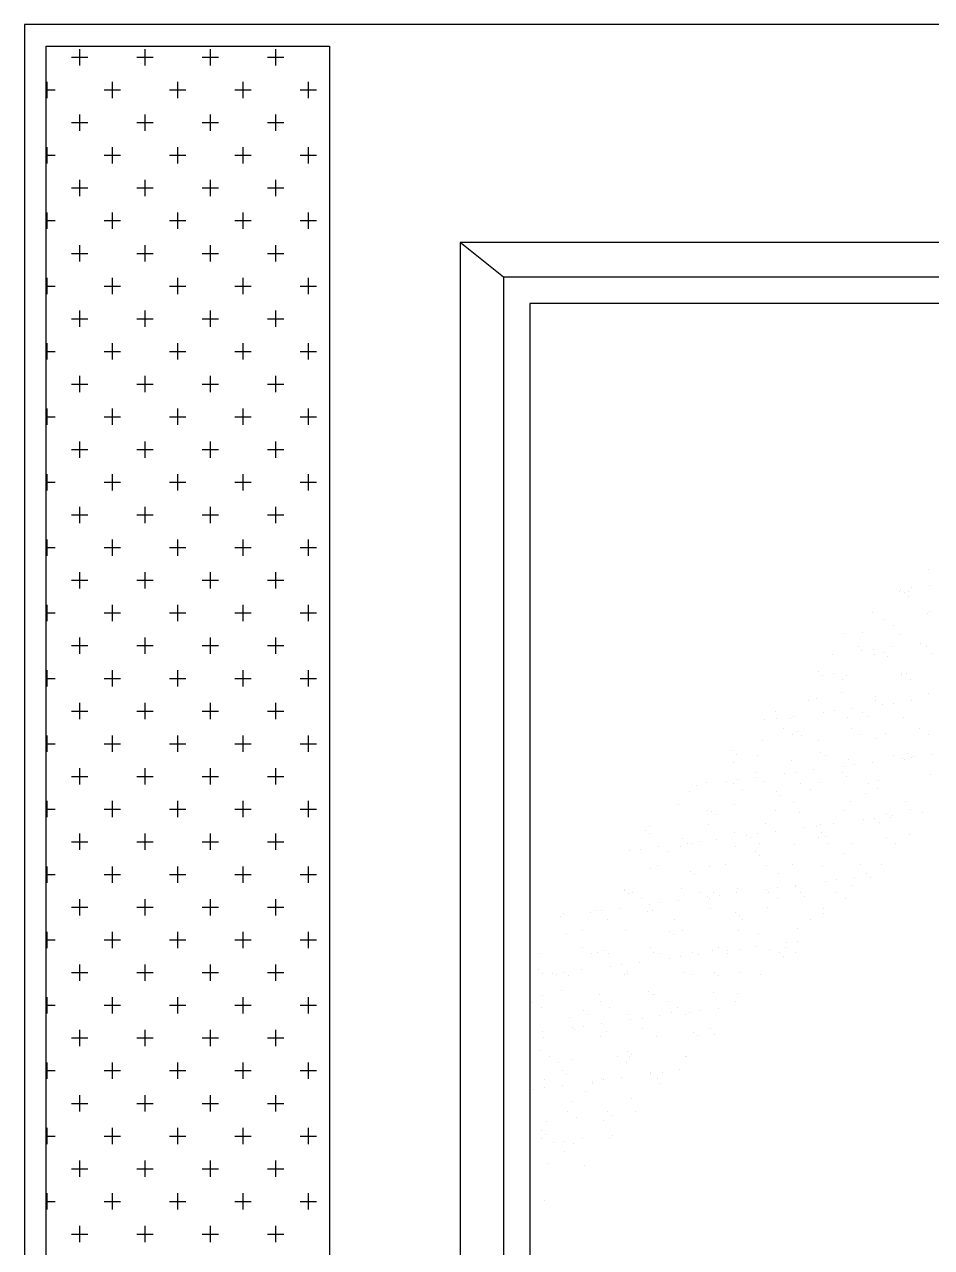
# Model space of a CAD drawing. Header units: inches. Extents: x 11.8 to 54.3, y 10.8 to 35.6.
# Drawn here: x 37.7767 to 37.985, y 29.2787 to 29.5593 of the extents above; entities that cross this region are included whole.
import ezdxf

# ---------------------------------------------------------------- set-up
doc = ezdxf.new("R2010")
doc.units = ezdxf.units.IN
doc.header["$MEASUREMENT"] = 0
doc.layers.add('02', color=2, linetype='Continuous')

msp = doc.modelspace()

# ---------------------------------------------------------------- linework, layer by layer
at = {"layer": '02'}
for p, q in [((37.7767, 29.55934), (37.7767, 29.01434)), ((38.6717, 29.55934), (37.7767, 29.55934)), ((37.7817, 29.03134), (37.7817, 29.55434)), ((37.7817, 29.55434), (37.8467, 29.55434)), ((37.78754, 29.55183), (37.79129, 29.55183)), ((37.78941, 29.54995), (37.78941, 29.5537)), ((37.80254, 29.55183), (37.80629, 29.55183)), ((37.80441, 29.54995), (37.80441, 29.5537)), ((37.81754, 29.55183), (37.82129, 29.55183)), ((37.81941, 29.54995), (37.81941, 29.5537)), ((37.83254, 29.55183), (37.83629, 29.55183)), ((37.83441, 29.54995), (37.83441, 29.5537)), ((37.8467, 29.55434), (37.8467, 29.03134)), ((37.78191, 29.54245), (37.78191, 29.5462)), ((37.79691, 29.54245), (37.79691, 29.5462)), ((37.81191, 29.54245), (37.81191, 29.5462)), ((37.82691, 29.54245), (37.82691, 29.5462)), ((37.84191, 29.54245), (37.84191, 29.5462)), ((37.7817, 29.54433), (37.78379, 29.54433)), ((37.79504, 29.54433), (37.79879, 29.54433)), ((37.81004, 29.54433), (37.81379, 29.54433)), ((37.82504, 29.54433), (37.82879, 29.54433)), ((37.84004, 29.54433), (37.84379, 29.54433)), ((37.78941, 29.53495), (37.78941, 29.5387)), ((37.80441, 29.53495), (37.80441, 29.5387)), ((37.81941, 29.53495), (37.81941, 29.5387)), ((37.83441, 29.53495), (37.83441, 29.5387)), ((37.78754, 29.53683), (37.79129, 29.53683)), ((37.80254, 29.53683), (37.80629, 29.53683)), ((37.81754, 29.53683), (37.82129, 29.53683)), ((37.83254, 29.53683), (37.83629, 29.53683)), ((37.7817, 29.52933), (37.78379, 29.52933)), ((37.78191, 29.52745), (37.78191, 29.5312)), ((37.79504, 29.52933), (37.79879, 29.52933)), ((37.79691, 29.52745), (37.79691, 29.5312)), ((37.81004, 29.52933), (37.81379, 29.52933)), ((37.81191, 29.52745), (37.81191, 29.5312)), ((37.82504, 29.52933), (37.82879, 29.52933)), ((37.82691, 29.52745), (37.82691, 29.5312)), ((37.84004, 29.52933), (37.84379, 29.52933)), ((37.84191, 29.52745), (37.84191, 29.5312)), ((37.78941, 29.51995), (37.78941, 29.5237)), ((37.80441, 29.51995), (37.80441, 29.5237)), ((37.81941, 29.51995), (37.81941, 29.5237)), ((37.83441, 29.51995), (37.83441, 29.5237)), ((37.78754, 29.52183), (37.79129, 29.52183)), ((37.80254, 29.52183), (37.80629, 29.52183)), ((37.81754, 29.52183), (37.82129, 29.52183)), ((37.83254, 29.52183), (37.83629, 29.52183)), ((37.78191, 29.51245), (37.78191, 29.5162)), ((37.79691, 29.51245), (37.79691, 29.5162)), ((37.81191, 29.51245), (37.81191, 29.5162)), ((37.82691, 29.51245), (37.82691, 29.5162)), ((37.84191, 29.51245), (37.84191, 29.5162)), ((37.7817, 29.51433), (37.78379, 29.51433)), ((37.79504, 29.51433), (37.79879, 29.51433)), ((37.81004, 29.51433), (37.81379, 29.51433)), ((37.82504, 29.51433), (37.82879, 29.51433)), ((37.84004, 29.51433), (37.84379, 29.51433)), ((37.78754, 29.50683), (37.79129, 29.50683)), ((37.78941, 29.50495), (37.78941, 29.5087)), ((37.80254, 29.50683), (37.80629, 29.50683)), ((37.80441, 29.50495), (37.80441, 29.5087)), ((37.81754, 29.50683), (37.82129, 29.50683)), ((37.81941, 29.50495), (37.81941, 29.5087)), ((37.83254, 29.50683), (37.83629, 29.50683)), ((37.83441, 29.50495), (37.83441, 29.5087)), ((37.8767, 29.50934), (37.8767, 29.02634)), ((38.5727, 29.50934), (37.8767, 29.50934)), ((37.8867, 29.50134), (37.8767, 29.50934)), ((37.78191, 29.49745), (37.78191, 29.5012)), ((37.79691, 29.49745), (37.79691, 29.5012)), ((37.81191, 29.49745), (37.81191, 29.5012)), ((37.82691, 29.49745), (37.82691, 29.5012)), ((37.84191, 29.49745), (37.84191, 29.5012)), ((37.8867, 29.50134), (37.8867, 29.10634)), ((38.5627, 29.50134), (37.8867, 29.50134)), ((37.7817, 29.49933), (37.78379, 29.49933)), ((37.79504, 29.49933), (37.79879, 29.49933)), ((37.81004, 29.49933), (37.81379, 29.49933)), ((37.82504, 29.49933), (37.82879, 29.49933)), ((37.84004, 29.49933), (37.84379, 29.49933)), ((37.78941, 29.48995), (37.78941, 29.4937)), ((37.80441, 29.48995), (37.80441, 29.4937)), ((37.81941, 29.48995), (37.81941, 29.4937)), ((37.83441, 29.48995), (37.83441, 29.4937)), ((37.8927, 29.49534), (37.8927, 29.11234)), ((38.5567, 29.49534), (37.8927, 29.49534)), ((37.78754, 29.49183), (37.79129, 29.49183)), ((37.80254, 29.49183), (37.80629, 29.49183)), ((37.81754, 29.49183), (37.82129, 29.49183)), ((37.83254, 29.49183), (37.83629, 29.49183)), ((37.7817, 29.48433), (37.78379, 29.48433)), ((37.78191, 29.48245), (37.78191, 29.4862)), ((37.79504, 29.48433), (37.79879, 29.48433)), ((37.79691, 29.48245), (37.79691, 29.4862)), ((37.81004, 29.48433), (37.81379, 29.48433)), ((37.81191, 29.48245), (37.81191, 29.4862)), ((37.82504, 29.48433), (37.82879, 29.48433)), ((37.82691, 29.48245), (37.82691, 29.4862)), ((37.84004, 29.48433), (37.84379, 29.48433)), ((37.84191, 29.48245), (37.84191, 29.4862)), ((37.78941, 29.47495), (37.78941, 29.4787)), ((37.80441, 29.47495), (37.80441, 29.4787)), ((37.81941, 29.47495), (37.81941, 29.4787)), ((37.83441, 29.47495), (37.83441, 29.4787)), ((37.78754, 29.47683), (37.79129, 29.47683)), ((37.80254, 29.47683), (37.80629, 29.47683)), ((37.81754, 29.47683), (37.82129, 29.47683)), ((37.83254, 29.47683), (37.83629, 29.47683)), ((37.78191, 29.46745), (37.78191, 29.4712)), ((37.79691, 29.46745), (37.79691, 29.4712)), ((37.81191, 29.46745), (37.81191, 29.4712)), ((37.82691, 29.46745), (37.82691, 29.4712)), ((37.84191, 29.46745), (37.84191, 29.4712)), ((37.7817, 29.46933), (37.78379, 29.46933)), ((37.79504, 29.46933), (37.79879, 29.46933)), ((37.81004, 29.46933), (37.81379, 29.46933)), ((37.82504, 29.46933), (37.82879, 29.46933)), ((37.84004, 29.46933), (37.84379, 29.46933)), ((37.78941, 29.45995), (37.78941, 29.4637)), ((37.80441, 29.45995), (37.80441, 29.4637)), ((37.81941, 29.45995), (37.81941, 29.4637)), ((37.83441, 29.45995), (37.83441, 29.4637)), ((37.78754, 29.46183), (37.79129, 29.46183)), ((37.80254, 29.46183), (37.80629, 29.46183)), ((37.81754, 29.46183), (37.82129, 29.46183)), ((37.83254, 29.46183), (37.83629, 29.46183)), ((37.7817, 29.45433), (37.78379, 29.45433)), ((37.78191, 29.45245), (37.78191, 29.4562)), ((37.79504, 29.45433), (37.79879, 29.45433)), ((37.79691, 29.45245), (37.79691, 29.4562)), ((37.81004, 29.45433), (37.81379, 29.45433)), ((37.81191, 29.45245), (37.81191, 29.4562)), ((37.82504, 29.45433), (37.82879, 29.45433)), ((37.82691, 29.45245), (37.82691, 29.4562)), ((37.84004, 29.45433), (37.84379, 29.45433)), ((37.84191, 29.45245), (37.84191, 29.4562)), ((37.78941, 29.44495), (37.78941, 29.4487)), ((37.80441, 29.44495), (37.80441, 29.4487)), ((37.81941, 29.44495), (37.81941, 29.4487)), ((37.83441, 29.44495), (37.83441, 29.4487)), ((37.78754, 29.44683), (37.79129, 29.44683)), ((37.80254, 29.44683), (37.80629, 29.44683)), ((37.81754, 29.44683), (37.82129, 29.44683)), ((37.83254, 29.44683), (37.83629, 29.44683)), ((37.78191, 29.43745), (37.78191, 29.4412)), ((37.79691, 29.43745), (37.79691, 29.4412)), ((37.81191, 29.43745), (37.81191, 29.4412)), ((37.82691, 29.43745), (37.82691, 29.4412)), ((37.84191, 29.43745), (37.84191, 29.4412)), ((37.7817, 29.43933), (37.78379, 29.43933)), ((37.79504, 29.43933), (37.79879, 29.43933)), ((37.81004, 29.43933), (37.81379, 29.43933)), ((37.82504, 29.43933), (37.82879, 29.43933)), ((37.84004, 29.43933), (37.84379, 29.43933)), ((37.98424, 29.43431), (37.98424, 29.43431)), ((37.78754, 29.43183), (37.79129, 29.43183)), ((37.78941, 29.42995), (37.78941, 29.4337)), ((37.80254, 29.43183), (37.80629, 29.43183)), ((37.80441, 29.42995), (37.80441, 29.4337)), ((37.81754, 29.43183), (37.82129, 29.43183)), ((37.81941, 29.42995), (37.81941, 29.4337)), ((37.83254, 29.43183), (37.83629, 29.43183)), ((37.83441, 29.42995), (37.83441, 29.4337)), ((37.9775, 29.42914), (37.9775, 29.42914)), ((37.97783, 29.42977), (37.97783, 29.42977)), ((37.97879, 29.42901), (37.97879, 29.42901)), ((37.97966, 29.42924), (37.97966, 29.42924)), ((37.98044, 29.43011), (37.98044, 29.43011)), ((37.9845, 29.43065), (37.9845, 29.43065)), ((37.78191, 29.42245), (37.78191, 29.4262)), ((37.79691, 29.42245), (37.79691, 29.4262)), ((37.81191, 29.42245), (37.81191, 29.4262)), ((37.82691, 29.42245), (37.82691, 29.4262)), ((37.84191, 29.42245), (37.84191, 29.4262)), ((37.97971, 29.42816), (37.97971, 29.42816)), ((37.7817, 29.42433), (37.78379, 29.42433)), ((37.79504, 29.42433), (37.79879, 29.42433)), ((37.81004, 29.42433), (37.81379, 29.42433)), ((37.82504, 29.42433), (37.82879, 29.42433)), ((37.84004, 29.42433), (37.84379, 29.42433)), ((37.97147, 29.42451), (37.97147, 29.42451)), ((37.974, 29.42289), (37.974, 29.42289)), ((37.98406, 29.42418), (37.98406, 29.42418)), ((37.98456, 29.42468), (37.98456, 29.42468)), ((37.96903, 29.41979), (37.96903, 29.41979)), ((37.97611, 29.42155), (37.97611, 29.42155)), ((37.78941, 29.41495), (37.78941, 29.4187)), ((37.80441, 29.41495), (37.80441, 29.4187)), ((37.81941, 29.41495), (37.81941, 29.4187)), ((37.83441, 29.41495), (37.83441, 29.4187)), ((37.96503, 29.41957), (37.96503, 29.41957)), ((37.97782, 29.4195), (37.97782, 29.4195)), ((37.98244, 29.41743), (37.98244, 29.41743)), ((37.78754, 29.41683), (37.79129, 29.41683)), ((37.80254, 29.41683), (37.80629, 29.41683)), ((37.81754, 29.41683), (37.82129, 29.41683)), ((37.83254, 29.41683), (37.83629, 29.41683)), ((37.96219, 29.41476), (37.96219, 29.41476)), ((37.96813, 29.41669), (37.96813, 29.41669)), ((37.96898, 29.41566), (37.96898, 29.41566)), ((37.97159, 29.416), (37.97159, 29.416)), ((37.97179, 29.41488), (37.97179, 29.41488)), ((37.97401, 29.41523), (37.97401, 29.41523)), ((37.97493, 29.41438), (37.97493, 29.41438)), ((37.97565, 29.41654), (37.97565, 29.41654)), ((37.9837, 29.41671), (37.9837, 29.41671)), ((37.98487, 29.41504), (37.98487, 29.41504)), ((37.7817, 29.40933), (37.78379, 29.40933)), ((37.78191, 29.40745), (37.78191, 29.4112)), ((37.79504, 29.40933), (37.79879, 29.40933)), ((37.79691, 29.40745), (37.79691, 29.4112)), ((37.81004, 29.40933), (37.81379, 29.40933)), ((37.81191, 29.40745), (37.81191, 29.4112)), ((37.82504, 29.40933), (37.82879, 29.40933)), ((37.82691, 29.40745), (37.82691, 29.4112)), ((37.84004, 29.40933), (37.84379, 29.40933)), ((37.84191, 29.40745), (37.84191, 29.4112)), ((37.95898, 29.41084), (37.95898, 29.41084)), ((37.9599, 29.41), (37.9599, 29.41)), ((37.96247, 29.41035), (37.96247, 29.41035)), ((37.96458, 29.409), (37.96458, 29.409)), ((37.96534, 29.40993), (37.96534, 29.40993)), ((37.97804, 29.41037), (37.97804, 29.41037)), ((37.97813, 29.40987), (37.97813, 29.40987)), ((37.97928, 29.4104), (37.97928, 29.4104)), ((37.98015, 29.40903), (37.98015, 29.40903)), ((37.96425, 29.40601), (37.96425, 29.40601)), ((37.98426, 29.40584), (37.98426, 29.40584)), ((37.78941, 29.39995), (37.78941, 29.4037)), ((37.80441, 29.39995), (37.80441, 29.4037)), ((37.81941, 29.39995), (37.81941, 29.4037)), ((37.83441, 29.39995), (37.83441, 29.4037)), ((37.9566, 29.40414), (37.9566, 29.40414)), ((37.9586, 29.40476), (37.9586, 29.40476)), ((37.9721, 29.40524), (37.9721, 29.40524)), ((37.97217, 29.40417), (37.97217, 29.40417)), ((37.97359, 29.40332), (37.97359, 29.40332)), ((37.9762, 29.40366), (37.9762, 29.40366)), ((37.98026, 29.4042), (37.98026, 29.4042)), ((37.78754, 29.40183), (37.79129, 29.40183)), ((37.80254, 29.40183), (37.80629, 29.40183)), ((37.81754, 29.40183), (37.82129, 29.40183)), ((37.83254, 29.40183), (37.83629, 29.40183)), ((37.94922, 29.40162), (37.94922, 29.40162)), ((37.95334, 29.40065), (37.95334, 29.40065)), ((37.96014, 29.40155), (37.96014, 29.40155)), ((37.96274, 29.40189), (37.96274, 29.40189)), ((37.96566, 29.4003), (37.96566, 29.4003)), ((37.9668, 29.40243), (37.9668, 29.40243)), ((37.96922, 29.40145), (37.96922, 29.40145)), ((37.97015, 29.40061), (37.97015, 29.40061)), ((37.97845, 29.40024), (37.97845, 29.40024)), ((37.94668, 29.39978), (37.94668, 29.39978)), ((37.94928, 29.40012), (37.94928, 29.40012)), ((37.95093, 29.3978), (37.95093, 29.3978)), ((37.95257, 29.40013), (37.95257, 29.40013)), ((37.9665, 29.39782), (37.9665, 29.39782)), ((37.98208, 29.39785), (37.98208, 29.39785)), ((37.78191, 29.39245), (37.78191, 29.3962)), ((37.79691, 29.39245), (37.79691, 29.3962)), ((37.81191, 29.39245), (37.81191, 29.3962)), ((37.82691, 29.39245), (37.82691, 29.3962)), ((37.84191, 29.39245), (37.84191, 29.3962)), ((37.94612, 29.39518), (37.94612, 29.39518)), ((37.95304, 29.39645), (37.95304, 29.39645)), ((37.95419, 29.39706), (37.95419, 29.39706)), ((37.95512, 29.39622), (37.95512, 29.39622)), ((37.95891, 29.39512), (37.95891, 29.39512)), ((37.96861, 29.39648), (37.96861, 29.39648)), ((37.97242, 29.39561), (37.97242, 29.39561)), ((37.9745, 29.39662), (37.9745, 29.39662)), ((37.98418, 29.39651), (37.98418, 29.39651)), ((37.7817, 29.39433), (37.78379, 29.39433)), ((37.79504, 29.39433), (37.79879, 29.39433)), ((37.81004, 29.39433), (37.81379, 29.39433)), ((37.82504, 29.39433), (37.82879, 29.39433)), ((37.84004, 29.39433), (37.84379, 29.39433)), ((37.93916, 29.39267), (37.93916, 29.39267)), ((37.94008, 29.39183), (37.94008, 29.39183)), ((37.95947, 29.39223), (37.95947, 29.39223)), ((37.97947, 29.39206), (37.97947, 29.39206)), ((37.98487, 29.39186), (37.98487, 29.39186)), ((37.93938, 29.39001), (37.93938, 29.39001)), ((37.94506, 29.39159), (37.94506, 29.39159)), ((37.95288, 29.3905), (37.95288, 29.3905)), ((37.96063, 29.39162), (37.96063, 29.39162)), ((37.96475, 29.38921), (37.96475, 29.38921)), ((37.96597, 29.39066), (37.96597, 29.39066)), ((37.96735, 29.38955), (37.96735, 29.38955)), ((37.97141, 29.39009), (37.97141, 29.39009)), ((37.9762, 29.39165), (37.9762, 29.39165)), ((37.9782, 29.39098), (37.9782, 29.39098)), ((37.97876, 29.3906), (37.97876, 29.3906)), ((37.98039, 29.39122), (37.98039, 29.39122)), ((37.98081, 29.39132), (37.98081, 29.39132)), ((37.78754, 29.38683), (37.79129, 29.38683)), ((37.78941, 29.38495), (37.78941, 29.3887)), ((37.80254, 29.38683), (37.80629, 29.38683)), ((37.80441, 29.38495), (37.80441, 29.3887)), ((37.81754, 29.38683), (37.82129, 29.38683)), ((37.81941, 29.38495), (37.81941, 29.3887)), ((37.83254, 29.38683), (37.83629, 29.38683)), ((37.83441, 29.38495), (37.83441, 29.3887)), ((37.94443, 29.38784), (37.94443, 29.38784)), ((37.94449, 29.38654), (37.94449, 29.38654)), ((37.95129, 29.38744), (37.95129, 29.38744)), ((37.95389, 29.38778), (37.95389, 29.38778)), ((37.95795, 29.38831), (37.95795, 29.38831)), ((37.96444, 29.38767), (37.96444, 29.38767)), ((37.96536, 29.38683), (37.96536, 29.38683)), ((37.98474, 29.38723), (37.98474, 29.38723)), ((37.9294, 29.38345), (37.9294, 29.38345)), ((37.93104, 29.38477), (37.93104, 29.38477)), ((37.93335, 29.38538), (37.93335, 29.38538)), ((37.93783, 29.38567), (37.93783, 29.38567)), ((37.9394, 29.38525), (37.9394, 29.38525)), ((37.94043, 29.38601), (37.94043, 29.38601)), ((37.94151, 29.3839), (37.94151, 29.3839)), ((37.94644, 29.38555), (37.94644, 29.38555)), ((37.95497, 29.38528), (37.95497, 29.38528)), ((37.95708, 29.38393), (37.95708, 29.38393)), ((37.95923, 29.38549), (37.95923, 29.38549)), ((37.97054, 29.3853), (37.97054, 29.3853)), ((37.97265, 29.38396), (37.97265, 29.38396)), ((37.97273, 29.38598), (37.97273, 29.38598)), ((37.78191, 29.37745), (37.78191, 29.3812)), ((37.79691, 29.37745), (37.79691, 29.3812)), ((37.81191, 29.37745), (37.81191, 29.3812)), ((37.82691, 29.37745), (37.82691, 29.3812)), ((37.84191, 29.37745), (37.84191, 29.3812)), ((37.94941, 29.38328), (37.94941, 29.38328)), ((37.95033, 29.38244), (37.95033, 29.38244)), ((37.9532, 29.38086), (37.9532, 29.38086)), ((37.96629, 29.38103), (37.96629, 29.38103)), ((37.96971, 29.38284), (37.96971, 29.38284)), ((37.97908, 29.38097), (37.97908, 29.38097)), ((37.7817, 29.37933), (37.78379, 29.37933)), ((37.79504, 29.37933), (37.79879, 29.37933)), ((37.81004, 29.37933), (37.81379, 29.37933)), ((37.82504, 29.37933), (37.82879, 29.37933)), ((37.84004, 29.37933), (37.84379, 29.37933)), ((37.9269, 29.38044), (37.9269, 29.38044)), ((37.93353, 29.37904), (37.93353, 29.37904)), ((37.93438, 29.37889), (37.93438, 29.37889)), ((37.9353, 29.37805), (37.9353, 29.37805)), ((37.93969, 29.38038), (37.93969, 29.38038)), ((37.9491, 29.37907), (37.9491, 29.37907)), ((37.95468, 29.37845), (37.95468, 29.37845)), ((37.96467, 29.3791), (37.96467, 29.3791)), ((37.97469, 29.37828), (37.97469, 29.37828)), ((37.97602, 29.37775), (37.97602, 29.37775)), ((37.98024, 29.37913), (37.98024, 29.37913)), ((37.98281, 29.37864), (37.98281, 29.37864)), ((37.92016, 29.37526), (37.92016, 29.37526)), ((37.93366, 29.37575), (37.93366, 29.37575)), ((37.94675, 29.37592), (37.94675, 29.37592)), ((37.9559, 29.3751), (37.9559, 29.3751)), ((37.9585, 29.37544), (37.9585, 29.37544)), ((37.95954, 29.37585), (37.95954, 29.37585)), ((37.96256, 29.37598), (37.96256, 29.37598)), ((37.96936, 29.37687), (37.96936, 29.37687)), ((37.97196, 29.37721), (37.97196, 29.37721)), ((37.97305, 29.37634), (37.97305, 29.37634)), ((37.97561, 29.37744), (37.97561, 29.37744)), ((37.78941, 29.36995), (37.78941, 29.3737)), ((37.80441, 29.36995), (37.80441, 29.3737)), ((37.81941, 29.36995), (37.81941, 29.3737)), ((37.83441, 29.36995), (37.83441, 29.3737)), ((37.91935, 29.37451), (37.91935, 29.37451)), ((37.92027, 29.37366), (37.92027, 29.37366)), ((37.92787, 29.3727), (37.92787, 29.3727)), ((37.93565, 29.37243), (37.93565, 29.37243)), ((37.93965, 29.37406), (37.93965, 29.37406)), ((37.94244, 29.37333), (37.94244, 29.37333)), ((37.94344, 29.37273), (37.94344, 29.37273)), ((37.94504, 29.37367), (37.94504, 29.37367)), ((37.9491, 29.3742), (37.9491, 29.3742)), ((37.95901, 29.37276), (37.95901, 29.37276)), ((37.95966, 29.37389), (37.95966, 29.37389)), ((37.96058, 29.37305), (37.96058, 29.37305)), ((37.97458, 29.37278), (37.97458, 29.37278)), ((37.97996, 29.37345), (37.97996, 29.37345)), ((37.78754, 29.37183), (37.79129, 29.37183)), ((37.80254, 29.37183), (37.80629, 29.37183)), ((37.81754, 29.37183), (37.82129, 29.37183)), ((37.83254, 29.37183), (37.83629, 29.37183)), ((37.91552, 29.36978), (37.91552, 29.36978)), ((37.91812, 29.37013), (37.91812, 29.37013)), ((37.92219, 29.37066), (37.92219, 29.37066)), ((37.92462, 29.36968), (37.92462, 29.36968)), ((37.92722, 29.3708), (37.92722, 29.3708)), ((37.92898, 29.37155), (37.92898, 29.37155)), ((37.92998, 29.37136), (37.92998, 29.37136)), ((37.93158, 29.3719), (37.93158, 29.3719)), ((37.94001, 29.37074), (37.94001, 29.37074)), ((37.94463, 29.3695), (37.94463, 29.3695)), ((37.94555, 29.37138), (37.94555, 29.37138)), ((37.95351, 29.37123), (37.95351, 29.37123)), ((37.96112, 29.37141), (37.96112, 29.37141)), ((37.9666, 29.3714), (37.9666, 29.3714)), ((37.97669, 29.37144), (37.97669, 29.37144)), ((37.922, 29.36649), (37.922, 29.36649)), ((37.93757, 29.36652), (37.93757, 29.36652)), ((37.94555, 29.36866), (37.94555, 29.36866)), ((37.95314, 29.36655), (37.95314, 29.36655)), ((37.96493, 29.36906), (37.96493, 29.36906)), ((37.96871, 29.36658), (37.96871, 29.36658)), ((37.97336, 29.36671), (37.97336, 29.36671)), ((37.7817, 29.36433), (37.78379, 29.36433)), ((37.78191, 29.36245), (37.78191, 29.3662)), ((37.79504, 29.36433), (37.79879, 29.36433)), ((37.79691, 29.36245), (37.79691, 29.3662)), ((37.81004, 29.36433), (37.81379, 29.36433)), ((37.81191, 29.36245), (37.81191, 29.3662)), ((37.82504, 29.36433), (37.82879, 29.36433)), ((37.82691, 29.36245), (37.82691, 29.3662)), ((37.84004, 29.36433), (37.84379, 29.36433)), ((37.84191, 29.36245), (37.84191, 29.3662)), ((37.92047, 29.36563), (37.92047, 29.36563)), ((37.9296, 29.36512), (37.9296, 29.36512)), ((37.93052, 29.36427), (37.93052, 29.36427)), ((37.93398, 29.36612), (37.93398, 29.36612)), ((37.94707, 29.36628), (37.94707, 29.36628)), ((37.9499, 29.36467), (37.9499, 29.36467)), ((37.95986, 29.36622), (37.95986, 29.36622)), ((37.96991, 29.3645), (37.96991, 29.3645)), ((37.91444, 29.361), (37.91444, 29.361)), ((37.92753, 29.36117), (37.92753, 29.36117)), ((37.94032, 29.36111), (37.94032, 29.36111)), ((37.94705, 29.36099), (37.94705, 29.36099)), ((37.94965, 29.36133), (37.94965, 29.36133)), ((37.95371, 29.36187), (37.95371, 29.36187)), ((37.95383, 29.36159), (37.95383, 29.36159)), ((37.96051, 29.36276), (37.96051, 29.36276)), ((37.96311, 29.3631), (37.96311, 29.3631)), ((37.96692, 29.36176), (37.96692, 29.36176)), ((37.96717, 29.36364), (37.96717, 29.36364)), ((37.97083, 29.36366), (37.97083, 29.36366)), ((37.78941, 29.35495), (37.78941, 29.3587)), ((37.80441, 29.35495), (37.80441, 29.3587)), ((37.81941, 29.35495), (37.81941, 29.3587)), ((37.83441, 29.35495), (37.83441, 29.3587)), ((37.91457, 29.36073), (37.91457, 29.36073)), ((37.91549, 29.35988), (37.91549, 29.35988)), ((37.91634, 29.36015), (37.91634, 29.36015)), ((37.91844, 29.35881), (37.91844, 29.35881)), ((37.9268, 29.35832), (37.9268, 29.35832)), ((37.93191, 29.36018), (37.93191, 29.36018)), ((37.93359, 29.35922), (37.93359, 29.35922)), ((37.93402, 29.35883), (37.93402, 29.35883)), ((37.93487, 29.36028), (37.93487, 29.36028)), ((37.93619, 29.35956), (37.93619, 29.35956)), ((37.94026, 29.36009), (37.94026, 29.36009)), ((37.94748, 29.36021), (37.94748, 29.36021)), ((37.94959, 29.35886), (37.94959, 29.35886)), ((37.95488, 29.36011), (37.95488, 29.36011)), ((37.9558, 29.35927), (37.9558, 29.35927)), ((37.96305, 29.36023), (37.96305, 29.36023)), ((37.96516, 29.35889), (37.96516, 29.35889)), ((37.78754, 29.35683), (37.79129, 29.35683)), ((37.80254, 29.35683), (37.80629, 29.35683)), ((37.81754, 29.35683), (37.82129, 29.35683)), ((37.83254, 29.35683), (37.83629, 29.35683)), ((37.90046, 29.35549), (37.90046, 29.35549)), ((37.90667, 29.35567), (37.90667, 29.35567)), ((37.908, 29.35606), (37.908, 29.35606)), ((37.90927, 29.35601), (37.90927, 29.35601)), ((37.91334, 29.35655), (37.91334, 29.35655)), ((37.91984, 29.3559), (37.91984, 29.3559)), ((37.92013, 29.35744), (37.92013, 29.35744)), ((37.92079, 29.35599), (37.92079, 29.35599)), ((37.92273, 29.35779), (37.92273, 29.35779)), ((37.93429, 29.35648), (37.93429, 29.35648)), ((37.93985, 29.35572), (37.93985, 29.35572)), ((37.94738, 29.35665), (37.94738, 29.35665)), ((37.96015, 29.35528), (37.96015, 29.35528)), ((37.96017, 29.35659), (37.96017, 29.35659)), ((37.89988, 29.35478), (37.89988, 29.35478)), ((37.91046, 29.35394), (37.91046, 29.35394)), ((37.92604, 29.35397), (37.92604, 29.35397)), ((37.94077, 29.35488), (37.94077, 29.35488)), ((37.94161, 29.354), (37.94161, 29.354)), ((37.95718, 29.35403), (37.95718, 29.35403)), ((37.78191, 29.34745), (37.78191, 29.3512)), ((37.79691, 29.34745), (37.79691, 29.3512)), ((37.81191, 29.34745), (37.81191, 29.3512)), ((37.82691, 29.34745), (37.82691, 29.3512)), ((37.84191, 29.34745), (37.84191, 29.3512)), ((37.90126, 29.35088), (37.90126, 29.35088)), ((37.90481, 29.35151), (37.90481, 29.35151)), ((37.91476, 29.35137), (37.91476, 29.35137)), ((37.92482, 29.35134), (37.92482, 29.35134)), ((37.92574, 29.35049), (37.92574, 29.35049)), ((37.92785, 29.35153), (37.92785, 29.35153)), ((37.94064, 29.35147), (37.94064, 29.35147)), ((37.94512, 29.35089), (37.94512, 29.35089)), ((37.95414, 29.35196), (37.95414, 29.35196)), ((37.7817, 29.34933), (37.78379, 29.34933)), ((37.79504, 29.34933), (37.79879, 29.34933)), ((37.81004, 29.34933), (37.81379, 29.34933)), ((37.82504, 29.34933), (37.82879, 29.34933)), ((37.84004, 29.34933), (37.84379, 29.34933)), ((37.9048, 29.3476), (37.9048, 29.3476)), ((37.90979, 29.34695), (37.90979, 29.34695)), ((37.92037, 29.34763), (37.92037, 29.34763)), ((37.93461, 29.34685), (37.93461, 29.34685)), ((37.93595, 29.34766), (37.93595, 29.34766)), ((37.9382, 29.34688), (37.9382, 29.34688)), ((37.9408, 29.34722), (37.9408, 29.34722)), ((37.94487, 29.34775), (37.94487, 29.34775)), ((37.9477, 29.34701), (37.9477, 29.34701)), ((37.95152, 29.34769), (37.95152, 29.34769)), ((37.95166, 29.34865), (37.95166, 29.34865)), ((37.95426, 29.34899), (37.95426, 29.34899)), ((37.89523, 29.34625), (37.89523, 29.34625)), ((37.90691, 29.34626), (37.90691, 29.34626)), ((37.90831, 29.34642), (37.90831, 29.34642)), ((37.91071, 29.3461), (37.91071, 29.3461)), ((37.91795, 29.34421), (37.91795, 29.34421)), ((37.9211, 29.34636), (37.9211, 29.34636)), ((37.92248, 29.34629), (37.92248, 29.34629)), ((37.92474, 29.3451), (37.92474, 29.3451)), ((37.92734, 29.34545), (37.92734, 29.34545)), ((37.93009, 29.34651), (37.93009, 29.34651)), ((37.93141, 29.34598), (37.93141, 29.34598)), ((37.93805, 29.34631), (37.93805, 29.34631)), ((37.95009, 29.34633), (37.95009, 29.34633)), ((37.95102, 29.34549), (37.95102, 29.34549)), ((37.95362, 29.34634), (37.95362, 29.34634)), ((37.78754, 29.34183), (37.79129, 29.34183)), ((37.78941, 29.33995), (37.78941, 29.3437)), ((37.80254, 29.34183), (37.80629, 29.34183)), ((37.80441, 29.33995), (37.80441, 29.3437)), ((37.81754, 29.34183), (37.82129, 29.34183)), ((37.81941, 29.33995), (37.81941, 29.3437)), ((37.83254, 29.34183), (37.83629, 29.34183)), ((37.83441, 29.33995), (37.83441, 29.3437)), ((37.89475, 29.34256), (37.89475, 29.34256)), ((37.89568, 29.34172), (37.89568, 29.34172)), ((37.89782, 29.34156), (37.89782, 29.34156)), ((37.89893, 29.34139), (37.89893, 29.34139)), ((37.90042, 29.3419), (37.90042, 29.3419)), ((37.90157, 29.34125), (37.90157, 29.34125)), ((37.90449, 29.34244), (37.90449, 29.34244)), ((37.91128, 29.34333), (37.91128, 29.34333)), ((37.91388, 29.34368), (37.91388, 29.34368)), ((37.9145, 29.34142), (37.9145, 29.34142)), ((37.91506, 29.34212), (37.91506, 29.34212)), ((37.91507, 29.34173), (37.91507, 29.34173)), ((37.92816, 29.3419), (37.92816, 29.3419)), ((37.93007, 29.34145), (37.93007, 29.34145)), ((37.93506, 29.34195), (37.93506, 29.34195)), ((37.94095, 29.34184), (37.94095, 29.34184)), ((37.94564, 29.34148), (37.94564, 29.34148)), ((37.93599, 29.3411), (37.93599, 29.3411)), ((37.78191, 29.33245), (37.78191, 29.3362)), ((37.79691, 29.33245), (37.79691, 29.3362)), ((37.81191, 29.33245), (37.81191, 29.3362)), ((37.82691, 29.33245), (37.82691, 29.3362)), ((37.84191, 29.33245), (37.84191, 29.3362)), ((37.89554, 29.33662), (37.89554, 29.33662)), ((37.90003, 29.33773), (37.90003, 29.33773)), ((37.90863, 29.33679), (37.90863, 29.33679)), ((37.92003, 29.33756), (37.92003, 29.33756)), ((37.92095, 29.33671), (37.92095, 29.33671)), ((37.92142, 29.33673), (37.92142, 29.33673)), ((37.93492, 29.33721), (37.93492, 29.33721)), ((37.94034, 29.33712), (37.94034, 29.33712)), ((37.7817, 29.33433), (37.78379, 29.33433)), ((37.79504, 29.33433), (37.79879, 29.33433)), ((37.81004, 29.33433), (37.81379, 29.33433)), ((37.82504, 29.33433), (37.82879, 29.33433)), ((37.84004, 29.33433), (37.84379, 29.33433)), ((37.89327, 29.33505), (37.89327, 29.33505)), ((37.89538, 29.33371), (37.89538, 29.33371)), ((37.905, 29.33317), (37.905, 29.33317)), ((37.90884, 29.33508), (37.90884, 29.33508)), ((37.91095, 29.33374), (37.91095, 29.33374)), ((37.92441, 29.33511), (37.92441, 29.33511)), ((37.92652, 29.33377), (37.92652, 29.33377)), ((37.93195, 29.33311), (37.93195, 29.33311)), ((37.93602, 29.33364), (37.93602, 29.33364)), ((37.93998, 29.33514), (37.93998, 29.33514)), ((37.90189, 29.33161), (37.90189, 29.33161)), ((37.90592, 29.33232), (37.90592, 29.33232)), ((37.9091, 29.3301), (37.9091, 29.3301)), ((37.91539, 29.3321), (37.91539, 29.3321)), ((37.91589, 29.33099), (37.91589, 29.33099)), ((37.91849, 29.33134), (37.91849, 29.33134)), ((37.92256, 29.33187), (37.92256, 29.33187)), ((37.9253, 29.33273), (37.9253, 29.33273)), ((37.92848, 29.33227), (37.92848, 29.33227)), ((37.92935, 29.33277), (37.92935, 29.33277)), ((37.78941, 29.32495), (37.78941, 29.3287)), ((37.80441, 29.32495), (37.80441, 29.3287)), ((37.81941, 29.32495), (37.81941, 29.3287)), ((37.83441, 29.32495), (37.83441, 29.3287)), ((37.89564, 29.32833), (37.89564, 29.32833)), ((37.90243, 29.32922), (37.90243, 29.32922)), ((37.90297, 29.32887), (37.90297, 29.32887)), ((37.90503, 29.32956), (37.90503, 29.32956)), ((37.91027, 29.32834), (37.91027, 29.32834)), ((37.91854, 29.3289), (37.91854, 29.3289)), ((37.93028, 29.32817), (37.93028, 29.32817)), ((37.9312, 29.32732), (37.9312, 29.32732)), ((37.93411, 29.32893), (37.93411, 29.32893)), ((37.93524, 29.32758), (37.93524, 29.32758)), ((37.78754, 29.32683), (37.79129, 29.32683)), ((37.80254, 29.32683), (37.80629, 29.32683)), ((37.81754, 29.32683), (37.82129, 29.32683)), ((37.83254, 29.32683), (37.83629, 29.32683)), ((37.89586, 29.32699), (37.89586, 29.32699)), ((37.90894, 29.32715), (37.90894, 29.32715)), ((37.92173, 29.32709), (37.92173, 29.32709)), ((37.89524, 29.32395), (37.89524, 29.32395)), ((37.89731, 29.32253), (37.89731, 29.32253)), ((37.9022, 29.32198), (37.9022, 29.32198)), ((37.91288, 29.32256), (37.91288, 29.32256)), ((37.91525, 29.32378), (37.91525, 29.32378)), ((37.9157, 29.32247), (37.9157, 29.32247)), ((37.91617, 29.32293), (37.91617, 29.32293)), ((37.92845, 29.32259), (37.92845, 29.32259)), ((37.92879, 29.32263), (37.92879, 29.32263)), ((37.7817, 29.31933), (37.78379, 29.31933)), ((37.78191, 29.31745), (37.78191, 29.3212)), ((37.79504, 29.31933), (37.79879, 29.31933)), ((37.79691, 29.31745), (37.79691, 29.3212)), ((37.81004, 29.31933), (37.81379, 29.31933)), ((37.81191, 29.31745), (37.81191, 29.3212)), ((37.82504, 29.31933), (37.82879, 29.31933)), ((37.82691, 29.31745), (37.82691, 29.3212)), ((37.84004, 29.31933), (37.84379, 29.31933)), ((37.84191, 29.31745), (37.84191, 29.3212)), ((37.89942, 29.32119), (37.89942, 29.32119)), ((37.90022, 29.31939), (37.90022, 29.31939)), ((37.91499, 29.32122), (37.91499, 29.32122)), ((37.92052, 29.31895), (37.92052, 29.31895)), ((37.9231, 29.319), (37.9231, 29.319)), ((37.92717, 29.31953), (37.92717, 29.31953)), ((37.89617, 29.31735), (37.89617, 29.31735)), ((37.90025, 29.31599), (37.90025, 29.31599)), ((37.90114, 29.31855), (37.90114, 29.31855)), ((37.90701, 29.31635), (37.90701, 29.31635)), ((37.90704, 29.31688), (37.90704, 29.31688)), ((37.90926, 29.31752), (37.90926, 29.31752)), ((37.90964, 29.31723), (37.90964, 29.31723)), ((37.91371, 29.31776), (37.91371, 29.31776)), ((37.9205, 29.31866), (37.9205, 29.31866)), ((37.92205, 29.31746), (37.92205, 29.31746)), ((37.92258, 29.31638), (37.92258, 29.31638)), ((37.78941, 29.30995), (37.78941, 29.3137)), ((37.80441, 29.30995), (37.80441, 29.3137)), ((37.81941, 29.30995), (37.81941, 29.3137)), ((37.83441, 29.30995), (37.83441, 29.3137)), ((37.89358, 29.31511), (37.89358, 29.31511)), ((37.89619, 29.31545), (37.89619, 29.31545)), ((37.90549, 29.31456), (37.90549, 29.31456)), ((37.78754, 29.31183), (37.79129, 29.31183)), ((37.80254, 29.31183), (37.80629, 29.31183)), ((37.81754, 29.31183), (37.82129, 29.31183)), ((37.83254, 29.31183), (37.83629, 29.31183)), ((37.90252, 29.31234), (37.90252, 29.31234)), ((37.91602, 29.31283), (37.91602, 29.31283)), ((37.89649, 29.30772), (37.89649, 29.30772)), ((37.90135, 29.31001), (37.90135, 29.31001)), ((37.90346, 29.30867), (37.90346, 29.30867)), ((37.90957, 29.30789), (37.90957, 29.30789)), ((37.91047, 29.31), (37.91047, 29.31)), ((37.91139, 29.30915), (37.91139, 29.30915)), ((37.91692, 29.31004), (37.91692, 29.31004)), ((37.78191, 29.30245), (37.78191, 29.3062)), ((37.79691, 29.30245), (37.79691, 29.3062)), ((37.81191, 29.30245), (37.81191, 29.3062)), ((37.82691, 29.30245), (37.82691, 29.3062)), ((37.84191, 29.30245), (37.84191, 29.3062)), ((37.89544, 29.30561), (37.89544, 29.30561)), ((37.89636, 29.30477), (37.89636, 29.30477)), ((37.7817, 29.30433), (37.78379, 29.30433)), ((37.79504, 29.30433), (37.79879, 29.30433)), ((37.81004, 29.30433), (37.81379, 29.30433)), ((37.82504, 29.30433), (37.82879, 29.30433)), ((37.84004, 29.30433), (37.84379, 29.30433)), ((37.89548, 29.3038), (37.89548, 29.3038)), ((37.89819, 29.30277), (37.89819, 29.30277)), ((37.9008, 29.30312), (37.9008, 29.30312)), ((37.90283, 29.30271), (37.90283, 29.30271)), ((37.90486, 29.30365), (37.90486, 29.30365)), ((37.91105, 29.30383), (37.91105, 29.30383)), ((37.91165, 29.30454), (37.91165, 29.30454)), ((37.90071, 29.30078), (37.90071, 29.30078)), ((37.78754, 29.29683), (37.79129, 29.29683)), ((37.78941, 29.29495), (37.78941, 29.2987)), ((37.80254, 29.29683), (37.80629, 29.29683)), ((37.80441, 29.29495), (37.80441, 29.2987)), ((37.81754, 29.29683), (37.82129, 29.29683)), ((37.81941, 29.29495), (37.81941, 29.2987)), ((37.83254, 29.29683), (37.83629, 29.29683)), ((37.83441, 29.29495), (37.83441, 29.2987)), ((37.8968, 29.29808), (37.8968, 29.29808)), ((37.90539, 29.29749), (37.90539, 29.29749)), ((37.78191, 29.28745), (37.78191, 29.2912)), ((37.79691, 29.28745), (37.79691, 29.2912)), ((37.81191, 29.28745), (37.81191, 29.2912)), ((37.82691, 29.28745), (37.82691, 29.2912)), ((37.84191, 29.28745), (37.84191, 29.2912)), ((37.7817, 29.28933), (37.78379, 29.28933)), ((37.79504, 29.28933), (37.79879, 29.28933)), ((37.81004, 29.28933), (37.81379, 29.28933)), ((37.82504, 29.28933), (37.82879, 29.28933)), ((37.84004, 29.28933), (37.84379, 29.28933)), ((37.89601, 29.28954), (37.89601, 29.28954)), ((37.78941, 29.27995), (37.78941, 29.2837)), ((37.80441, 29.27995), (37.80441, 29.2837)), ((37.81941, 29.27995), (37.81941, 29.2837)), ((37.83441, 29.27995), (37.83441, 29.2837)), ((37.78754, 29.28183), (37.79129, 29.28183)), ((37.80254, 29.28183), (37.80629, 29.28183)), ((37.81754, 29.28183), (37.82129, 29.28183)), ((37.83254, 29.28183), (37.83629, 29.28183))]:
    msp.add_line(p, q, dxfattribs=at)

doc.saveas('drawing.dxf')
